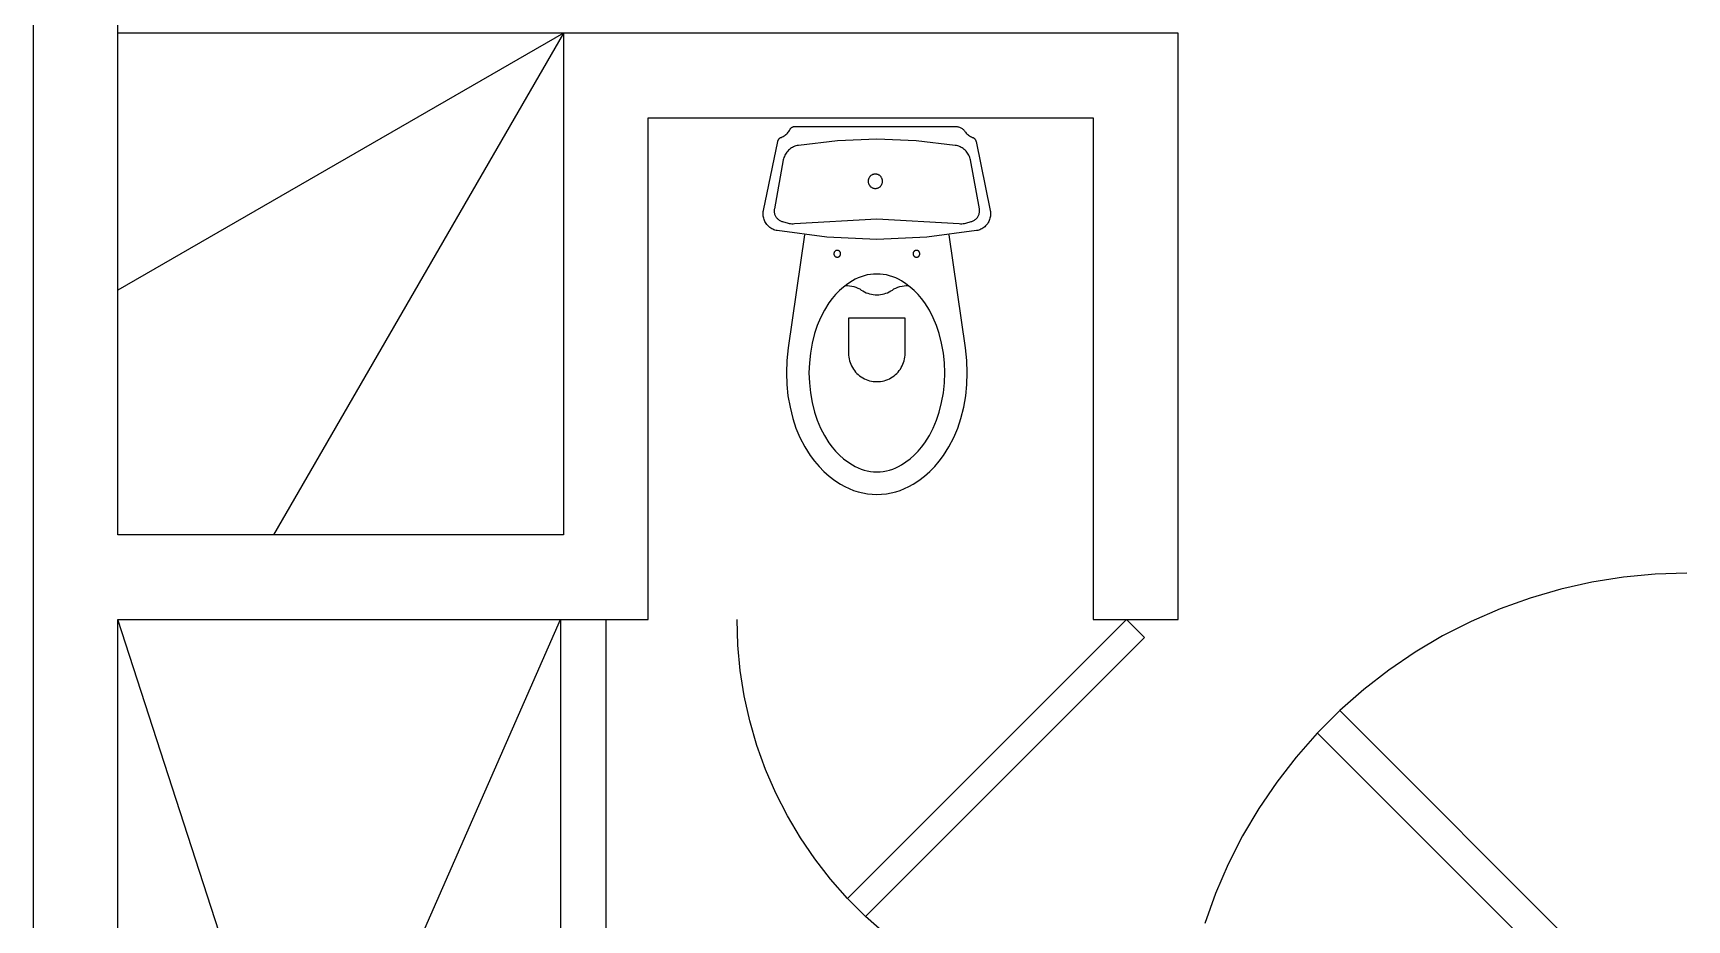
# Model space of a CAD drawing. Header units: metres. Extents: x -3.9 to 2.8, y -6.7 to 8.3.
# Drawn here: x -3.935 to -1.01, y -0.128 to 1.441 of the extents above; entities that cross this region are included whole.
import ezdxf

# ---------------------------------------------------------------- set-up
doc = ezdxf.new("R2010")
doc.units = ezdxf.units.M
doc.layers.add('SectionCutEdges', color=7, linetype='Continuous')

msp = doc.modelspace()

# ---------------------------------------------------------------- linework, layer by layer
for p, q in [((-3.9351, 6.0042), (-3.9351, -0.8718)), ((-2.9971, 1.4412), (-3.7851, 0.9862)), ((-2.9971, 1.4412), (-3.7851, 1.4412)), ((-2.9971, 1.4412), (-3.5098, 0.5532)), ((-1.9101, 1.4412), (-2.9971, 1.4412)), ((-2.9971, 1.4412), (-2.9971, 0.5532)), ((-2.0601, 1.2912), (-2.0601, 0.4032)), ((-2.61, 1.2574), (-2.6083, 1.2582)), ((-2.6083, 1.2582), (-2.6067, 1.2591)), ((-2.6067, 1.2591), (-2.6051, 1.2602)), ((-2.6051, 1.2602), (-2.6036, 1.2614)), ((-2.6036, 1.2614), (-2.6022, 1.2627)), ((-2.6022, 1.2627), (-2.6008, 1.264)), ((-2.6008, 1.264), (-2.5996, 1.2655)), ((-2.5996, 1.2655), (-2.5985, 1.267)), ((-2.5985, 1.267), (-2.5975, 1.2686)), ((-2.5975, 1.2686), (-2.5966, 1.2703)), ((-2.5966, 1.2703), (-2.5963, 1.2709)), ((-2.5963, 1.2709), (-2.5959, 1.2715)), ((-2.5959, 1.2715), (-2.5955, 1.272)), ((-2.5955, 1.272), (-2.5951, 1.2725)), ((-2.5951, 1.2725), (-2.5947, 1.273)), ((-2.5947, 1.273), (-2.5942, 1.2734)), ((-2.5942, 1.2734), (-2.5937, 1.2738)), ((-2.5937, 1.2738), (-2.5932, 1.2742)), ((-2.5932, 1.2742), (-2.5926, 1.2746)), ((-2.5926, 1.2746), (-2.592, 1.2749)), ((-2.592, 1.2749), (-2.5914, 1.2751)), ((-2.5914, 1.2751), (-2.5908, 1.2754)), ((-2.5908, 1.2754), (-2.5902, 1.2756)), ((-2.5902, 1.2756), (-2.5896, 1.2757)), ((-2.5896, 1.2757), (-2.5889, 1.2758)), ((-2.5889, 1.2758), (-2.5883, 1.2759)), ((-2.5883, 1.2759), (-2.5876, 1.2759)), ((-2.5876, 1.2759), (-2.3037, 1.2759)), ((-2.3037, 1.2759), (-2.3023, 1.2758)), ((-2.3023, 1.2758), (-2.3009, 1.2757)), ((-2.3009, 1.2757), (-2.2995, 1.2755)), ((-2.2995, 1.2755), (-2.2981, 1.2751)), ((-2.2981, 1.2751), (-2.2968, 1.2747)), ((-2.2968, 1.2747), (-2.2955, 1.2742)), ((-2.2955, 1.2742), (-2.2943, 1.2736)), ((-2.2943, 1.2736), (-2.2931, 1.2729)), ((-2.2931, 1.2729), (-2.2919, 1.2721)), ((-2.2919, 1.2721), (-2.2908, 1.2712)), ((-2.2908, 1.2712), (-2.2898, 1.2703)), ((-2.2898, 1.2703), (-2.2888, 1.2693)), ((-2.2888, 1.2693), (-2.2879, 1.2682)), ((-2.2879, 1.2682), (-2.2871, 1.2671)), ((-2.2871, 1.2671), (-2.286, 1.2655)), ((-2.286, 1.2655), (-2.2847, 1.2641)), ((-2.2847, 1.2641), (-2.2834, 1.2627)), ((-2.2834, 1.2627), (-2.282, 1.2614)), ((-2.282, 1.2614), (-2.2805, 1.2602)), ((-2.2805, 1.2602), (-2.2789, 1.2592)), ((-2.2789, 1.2592), (-2.2772, 1.2582)), ((-2.2772, 1.2582), (-2.2755, 1.2574)), ((-2.6433, 1.1271), (-2.6182, 1.2493)), ((-2.6182, 1.2493), (-2.618, 1.2499)), ((-2.618, 1.2499), (-2.6178, 1.2506)), ((-2.6178, 1.2506), (-2.6176, 1.2512)), ((-2.6176, 1.2512), (-2.6173, 1.2518)), ((-2.6173, 1.2518), (-2.617, 1.2524)), ((-2.617, 1.2524), (-2.6166, 1.253)), ((-2.6166, 1.253), (-2.6162, 1.2535)), ((-2.6162, 1.2535), (-2.6157, 1.254)), ((-2.6157, 1.254), (-2.6153, 1.2545)), ((-2.6153, 1.2545), (-2.6147, 1.255)), ((-2.6147, 1.255), (-2.6142, 1.2554)), ((-2.6142, 1.2554), (-2.6136, 1.2558)), ((-2.6136, 1.2558), (-2.6131, 1.2561)), ((-2.6131, 1.2561), (-2.6124, 1.2564)), ((-2.6124, 1.2564), (-2.6118, 1.2566)), ((-2.6118, 1.2566), (-2.61, 1.2574)), ((-2.6032, 1.2287), (-2.6044, 1.2268)), ((-2.6019, 1.2304), (-2.6032, 1.2287)), ((-2.6005, 1.2321), (-2.6019, 1.2304)), ((-2.599, 1.2337), (-2.6005, 1.2321)), ((-2.5974, 1.2352), (-2.599, 1.2337)), ((-2.5957, 1.2366), (-2.5974, 1.2352)), ((-2.5938, 1.2378), (-2.5957, 1.2366)), ((-2.5919, 1.2389), (-2.5938, 1.2378)), ((-2.59, 1.2399), (-2.5919, 1.2389)), ((-2.5879, 1.2407), (-2.59, 1.2399)), ((-2.5859, 1.2414), (-2.5879, 1.2407)), ((-2.5837, 1.242), (-2.5859, 1.2414)), ((-2.5816, 1.2424), (-2.5837, 1.242)), ((-2.5124, 1.2504), (-2.5816, 1.2424)), ((-2.4428, 1.2534), (-2.5124, 1.2504)), ((-2.3732, 1.2504), (-2.4428, 1.2534)), ((-2.304, 1.2424), (-2.3732, 1.2504)), ((-2.3018, 1.242), (-2.304, 1.2424)), ((-2.2997, 1.2414), (-2.3018, 1.242)), ((-2.2976, 1.2407), (-2.2997, 1.2414)), ((-2.2956, 1.2399), (-2.2976, 1.2407)), ((-2.2936, 1.2389), (-2.2956, 1.2399)), ((-2.2917, 1.2378), (-2.2936, 1.2389)), ((-2.2899, 1.2366), (-2.2917, 1.2378)), ((-2.2882, 1.2352), (-2.2899, 1.2366)), ((-2.2865, 1.2337), (-2.2882, 1.2352)), ((-2.285, 1.2321), (-2.2865, 1.2337)), ((-2.2836, 1.2304), (-2.285, 1.2321)), ((-2.2823, 1.2287), (-2.2836, 1.2304)), ((-2.2811, 1.2268), (-2.2823, 1.2287)), ((-2.2755, 1.2574), (-2.2737, 1.2566)), ((-2.2737, 1.2566), (-2.2731, 1.2564)), ((-2.2731, 1.2564), (-2.2725, 1.2561)), ((-2.2725, 1.2561), (-2.2719, 1.2558)), ((-2.2719, 1.2558), (-2.2713, 1.2554)), ((-2.2713, 1.2554), (-2.2708, 1.255)), ((-2.2708, 1.255), (-2.2703, 1.2545)), ((-2.2703, 1.2545), (-2.2698, 1.254)), ((-2.2698, 1.254), (-2.2694, 1.2535)), ((-2.2694, 1.2535), (-2.2689, 1.253)), ((-2.2689, 1.253), (-2.2686, 1.2524)), ((-2.2686, 1.2524), (-2.2682, 1.2518)), ((-2.2682, 1.2518), (-2.268, 1.2512)), ((-2.268, 1.2512), (-2.2677, 1.2506)), ((-2.2677, 1.2506), (-2.2675, 1.2499)), ((-2.2675, 1.2499), (-2.2674, 1.2493)), ((-2.2674, 1.2493), (-2.2423, 1.1271)), ((-2.6082, 1.2166), (-2.6241, 1.1303)), ((-2.6077, 1.2187), (-2.6082, 1.2166)), ((-2.6071, 1.2208), (-2.6077, 1.2187)), ((-2.6063, 1.2229), (-2.6071, 1.2208)), ((-2.6054, 1.2249), (-2.6063, 1.2229)), ((-2.6044, 1.2268), (-2.6054, 1.2249)), ((-2.2801, 1.2249), (-2.2811, 1.2268)), ((-2.2792, 1.2229), (-2.2801, 1.2249)), ((-2.2784, 1.2208), (-2.2792, 1.2229)), ((-2.2778, 1.2187), (-2.2784, 1.2208)), ((-2.2773, 1.2166), (-2.2778, 1.2187)), ((-2.2615, 1.1303), (-2.2773, 1.2166)), ((-2.458, 1.1805), (-2.4581, 1.1797)), ((-2.4581, 1.1797), (-2.4581, 1.1788)), ((-2.4581, 1.1788), (-2.4581, 1.178)), ((-2.4581, 1.178), (-2.458, 1.1772)), ((-2.4579, 1.1813), (-2.458, 1.1805)), ((-2.458, 1.1772), (-2.4579, 1.1764)), ((-2.4577, 1.1821), (-2.4579, 1.1813)), ((-2.4579, 1.1764), (-2.4577, 1.1756)), ((-2.4575, 1.1829), (-2.4577, 1.1821)), ((-2.4577, 1.1756), (-2.4575, 1.1748)), ((-2.4572, 1.1837), (-2.4575, 1.1829)), ((-2.4575, 1.1748), (-2.4572, 1.174)), ((-2.4568, 1.1845), (-2.4572, 1.1837)), ((-2.4572, 1.174), (-2.4568, 1.1732)), ((-2.4564, 1.1852), (-2.4568, 1.1845)), ((-2.4568, 1.1732), (-2.4564, 1.1725)), ((-2.456, 1.1859), (-2.4564, 1.1852)), ((-2.4564, 1.1725), (-2.456, 1.1718)), ((-2.4555, 1.1866), (-2.456, 1.1859)), ((-2.456, 1.1718), (-2.4555, 1.1711)), ((-2.455, 1.1872), (-2.4555, 1.1866)), ((-2.4555, 1.1711), (-2.455, 1.1705)), ((-2.4544, 1.1878), (-2.455, 1.1872)), ((-2.455, 1.1705), (-2.4544, 1.1699)), ((-2.4538, 1.1884), (-2.4544, 1.1878)), ((-2.4532, 1.1889), (-2.4538, 1.1884)), ((-2.4525, 1.1894), (-2.4532, 1.1889)), ((-2.4518, 1.1898), (-2.4525, 1.1894)), ((-2.4511, 1.1902), (-2.4518, 1.1898)), ((-2.4503, 1.1906), (-2.4511, 1.1902)), ((-2.4495, 1.1909), (-2.4503, 1.1906)), ((-2.4487, 1.1911), (-2.4495, 1.1909)), ((-2.4479, 1.1913), (-2.4487, 1.1911)), ((-2.4471, 1.1914), (-2.4479, 1.1913)), ((-2.4463, 1.1915), (-2.4471, 1.1914)), ((-2.4454, 1.1915), (-2.4463, 1.1915)), ((-2.4446, 1.1915), (-2.4454, 1.1915)), ((-2.4438, 1.1914), (-2.4446, 1.1915)), ((-2.443, 1.1913), (-2.4438, 1.1914)), ((-2.4421, 1.1911), (-2.443, 1.1913)), ((-2.4414, 1.1909), (-2.4421, 1.1911)), ((-2.4406, 1.1906), (-2.4414, 1.1909)), ((-2.4398, 1.1902), (-2.4406, 1.1906)), ((-2.4391, 1.1898), (-2.4398, 1.1902)), ((-2.4384, 1.1894), (-2.4391, 1.1898)), ((-2.4377, 1.1889), (-2.4384, 1.1894)), ((-2.4371, 1.1884), (-2.4377, 1.1889)), ((-2.4365, 1.1878), (-2.4371, 1.1884)), ((-2.4359, 1.1872), (-2.4365, 1.1878)), ((-2.4365, 1.1699), (-2.4359, 1.1705)), ((-2.4354, 1.1866), (-2.4359, 1.1872)), ((-2.4359, 1.1705), (-2.4354, 1.1711)), ((-2.4349, 1.1859), (-2.4354, 1.1866)), ((-2.4354, 1.1711), (-2.4349, 1.1718)), ((-2.4344, 1.1852), (-2.4349, 1.1859)), ((-2.4349, 1.1718), (-2.4344, 1.1725)), ((-2.434, 1.1845), (-2.4344, 1.1852)), ((-2.4344, 1.1725), (-2.434, 1.1732)), ((-2.4337, 1.1837), (-2.434, 1.1845)), ((-2.434, 1.1732), (-2.4337, 1.174)), ((-2.4334, 1.1829), (-2.4337, 1.1837)), ((-2.4337, 1.174), (-2.4334, 1.1748)), ((-2.4332, 1.1821), (-2.4334, 1.1829)), ((-2.4334, 1.1748), (-2.4332, 1.1756)), ((-2.433, 1.1813), (-2.4332, 1.1821)), ((-2.4332, 1.1756), (-2.433, 1.1764)), ((-2.4328, 1.1805), (-2.433, 1.1813)), ((-2.433, 1.1764), (-2.4328, 1.1772)), ((-2.4328, 1.1797), (-2.4328, 1.1805)), ((-2.4327, 1.1788), (-2.4328, 1.1797)), ((-2.4328, 1.178), (-2.4327, 1.1788)), ((-2.4328, 1.1772), (-2.4328, 1.178)), ((-2.4544, 1.1699), (-2.4538, 1.1693)), ((-2.4538, 1.1693), (-2.4532, 1.1688)), ((-2.4532, 1.1688), (-2.4525, 1.1683)), ((-2.4525, 1.1683), (-2.4518, 1.1678)), ((-2.4518, 1.1678), (-2.4511, 1.1674)), ((-2.4511, 1.1674), (-2.4503, 1.1671)), ((-2.4503, 1.1671), (-2.4495, 1.1668)), ((-2.4495, 1.1668), (-2.4487, 1.1666)), ((-2.4487, 1.1666), (-2.4479, 1.1664)), ((-2.4479, 1.1664), (-2.4471, 1.1662)), ((-2.4471, 1.1662), (-2.4463, 1.1662)), ((-2.4463, 1.1662), (-2.4454, 1.1661)), ((-2.4454, 1.1661), (-2.4446, 1.1662)), ((-2.4446, 1.1662), (-2.4438, 1.1662)), ((-2.4438, 1.1662), (-2.443, 1.1664)), ((-2.443, 1.1664), (-2.4421, 1.1666)), ((-2.4421, 1.1666), (-2.4414, 1.1668)), ((-2.4414, 1.1668), (-2.4406, 1.1671)), ((-2.4406, 1.1671), (-2.4398, 1.1674)), ((-2.4398, 1.1674), (-2.4391, 1.1678)), ((-2.4391, 1.1678), (-2.4384, 1.1683)), ((-2.4384, 1.1683), (-2.4377, 1.1688)), ((-2.4377, 1.1688), (-2.4371, 1.1693)), ((-2.4371, 1.1693), (-2.4365, 1.1699)), ((-2.6439, 1.1212), (-2.6438, 1.1232)), ((-2.6438, 1.1192), (-2.6439, 1.1212)), ((-2.6438, 1.1232), (-2.6436, 1.1252)), ((-2.6436, 1.1172), (-2.6438, 1.1192)), ((-2.6436, 1.1252), (-2.6433, 1.1271)), ((-2.6433, 1.1152), (-2.6436, 1.1172)), ((-2.6429, 1.1133), (-2.6433, 1.1152)), ((-2.6423, 1.1114), (-2.6429, 1.1133)), ((-2.6243, 1.129), (-2.6244, 1.1276)), ((-2.6244, 1.1276), (-2.6244, 1.1263)), ((-2.6244, 1.1263), (-2.6243, 1.1249)), ((-2.6241, 1.1303), (-2.6243, 1.129)), ((-2.6243, 1.1249), (-2.6242, 1.1236)), ((-2.6242, 1.1236), (-2.6239, 1.1223)), ((-2.6239, 1.1223), (-2.6236, 1.1209)), ((-2.6236, 1.1209), (-2.6231, 1.1197)), ((-2.6231, 1.1197), (-2.6226, 1.1184)), ((-2.6226, 1.1184), (-2.622, 1.1172)), ((-2.622, 1.1172), (-2.6213, 1.116)), ((-2.6213, 1.116), (-2.6205, 1.1149)), ((-2.6205, 1.1149), (-2.6197, 1.1138)), ((-2.6197, 1.1138), (-2.6188, 1.1128)), ((-2.6188, 1.1128), (-2.6178, 1.1119)), ((-2.6178, 1.1119), (-2.6168, 1.111)), ((-2.5885, 1.104), (-2.4428, 1.1121)), ((-2.4428, 1.1121), (-2.297, 1.104)), ((-2.2688, 1.111), (-2.2677, 1.1119)), ((-2.2677, 1.1119), (-2.2667, 1.1128)), ((-2.2667, 1.1128), (-2.2658, 1.1138)), ((-2.2658, 1.1138), (-2.265, 1.1149)), ((-2.265, 1.1149), (-2.2642, 1.116)), ((-2.2642, 1.116), (-2.2635, 1.1172)), ((-2.2635, 1.1172), (-2.2629, 1.1184)), ((-2.2629, 1.1184), (-2.2624, 1.1197)), ((-2.2624, 1.1197), (-2.262, 1.1209)), ((-2.262, 1.1209), (-2.2616, 1.1223)), ((-2.2616, 1.1223), (-2.2614, 1.1236)), ((-2.2613, 1.129), (-2.2615, 1.1303)), ((-2.2614, 1.1236), (-2.2612, 1.1249)), ((-2.2611, 1.1276), (-2.2613, 1.129)), ((-2.2612, 1.1249), (-2.2611, 1.1263)), ((-2.2611, 1.1263), (-2.2611, 1.1276)), ((-2.2427, 1.1133), (-2.2433, 1.1114)), ((-2.2422, 1.1152), (-2.2427, 1.1133)), ((-2.2423, 1.1271), (-2.2419, 1.1252)), ((-2.2419, 1.1172), (-2.2422, 1.1152)), ((-2.2419, 1.1252), (-2.2417, 1.1232)), ((-2.2417, 1.1192), (-2.2419, 1.1172)), ((-2.2417, 1.1232), (-2.2416, 1.1212)), ((-2.2416, 1.1212), (-2.2417, 1.1192)), ((-2.6416, 1.1095), (-2.6423, 1.1114)), ((-2.6407, 1.1077), (-2.6416, 1.1095)), ((-2.6398, 1.1059), (-2.6407, 1.1077)), ((-2.6387, 1.1043), (-2.6398, 1.1059)), ((-2.6375, 1.1026), (-2.6387, 1.1043)), ((-2.6363, 1.1011), (-2.6375, 1.1026)), ((-2.6349, 1.0997), (-2.6363, 1.1011)), ((-2.6334, 1.0983), (-2.6349, 1.0997)), ((-2.6319, 1.0971), (-2.6334, 1.0983)), ((-2.6302, 1.0959), (-2.6319, 1.0971)), ((-2.6285, 1.0949), (-2.6302, 1.0959)), ((-2.6268, 1.094), (-2.6285, 1.0949)), ((-2.6249, 1.0932), (-2.6268, 1.094)), ((-2.623, 1.0925), (-2.6249, 1.0932)), ((-2.6211, 1.092), (-2.623, 1.0925)), ((-2.6192, 1.0916), (-2.6211, 1.092)), ((-2.5313, 1.0798), (-2.6192, 1.0916)), ((-2.6168, 1.111), (-2.6157, 1.1102)), ((-2.6157, 1.1102), (-2.6145, 1.1095)), ((-2.6145, 1.1095), (-2.6133, 1.1088)), ((-2.6133, 1.1088), (-2.6121, 1.1083)), ((-2.6121, 1.1083), (-2.6108, 1.1078)), ((-2.6108, 1.1078), (-2.6095, 1.1074)), ((-2.6095, 1.1074), (-2.5998, 1.1048)), ((-2.5998, 1.1048), (-2.5976, 1.1043)), ((-2.5705, 1.0841), (-2.5994, 0.884)), ((-2.5976, 1.1043), (-2.5953, 1.104)), ((-2.5953, 1.104), (-2.593, 1.1038)), ((-2.593, 1.1038), (-2.5908, 1.1038)), ((-2.5908, 1.1038), (-2.5885, 1.104)), ((-2.2664, 1.0916), (-2.3542, 1.0798)), ((-2.2861, 0.884), (-2.315, 1.0841)), ((-2.297, 1.104), (-2.2948, 1.1038)), ((-2.2948, 1.1038), (-2.2925, 1.1038)), ((-2.2925, 1.1038), (-2.2902, 1.104)), ((-2.2902, 1.104), (-2.288, 1.1043)), ((-2.288, 1.1043), (-2.2857, 1.1048)), ((-2.2857, 1.1048), (-2.276, 1.1074)), ((-2.276, 1.1074), (-2.2747, 1.1078)), ((-2.2747, 1.1078), (-2.2734, 1.1083)), ((-2.2734, 1.1083), (-2.2722, 1.1088)), ((-2.2722, 1.1088), (-2.271, 1.1095)), ((-2.271, 1.1095), (-2.2699, 1.1102)), ((-2.2699, 1.1102), (-2.2688, 1.111)), ((-2.2644, 1.092), (-2.2664, 1.0916)), ((-2.2625, 1.0925), (-2.2644, 1.092)), ((-2.2606, 1.0932), (-2.2625, 1.0925)), ((-2.2588, 1.094), (-2.2606, 1.0932)), ((-2.257, 1.0949), (-2.2588, 1.094)), ((-2.2553, 1.0959), (-2.257, 1.0949)), ((-2.2537, 1.0971), (-2.2553, 1.0959)), ((-2.2521, 1.0983), (-2.2537, 1.0971)), ((-2.2506, 1.0997), (-2.2521, 1.0983)), ((-2.2493, 1.1011), (-2.2506, 1.0997)), ((-2.248, 1.1026), (-2.2493, 1.1011)), ((-2.2468, 1.1043), (-2.248, 1.1026)), ((-2.2457, 1.1059), (-2.2468, 1.1043)), ((-2.2448, 1.1077), (-2.2457, 1.1059)), ((-2.244, 1.1095), (-2.2448, 1.1077)), ((-2.2433, 1.1114), (-2.244, 1.1095)), ((-2.4428, 1.0759), (-2.5313, 1.0798)), ((-2.5182, 1.0532), (-2.5183, 1.0529)), ((-2.518, 1.0536), (-2.5182, 1.0532)), ((-2.5178, 1.0539), (-2.518, 1.0536)), ((-2.5175, 1.0542), (-2.5178, 1.0539)), ((-2.5173, 1.0545), (-2.5175, 1.0542)), ((-2.517, 1.0548), (-2.5173, 1.0545)), ((-2.5167, 1.0551), (-2.517, 1.0548)), ((-2.5164, 1.0553), (-2.5167, 1.0551)), ((-2.5161, 1.0555), (-2.5164, 1.0553)), ((-2.5158, 1.0558), (-2.5161, 1.0555)), ((-2.5154, 1.0559), (-2.5158, 1.0558)), ((-2.5151, 1.0561), (-2.5154, 1.0559)), ((-2.5147, 1.0562), (-2.5151, 1.0561)), ((-2.5143, 1.0563), (-2.5147, 1.0562)), ((-2.5139, 1.0564), (-2.5143, 1.0563)), ((-2.5136, 1.0565), (-2.5139, 1.0564)), ((-2.5132, 1.0565), (-2.5136, 1.0565)), ((-2.5128, 1.0566), (-2.5132, 1.0565)), ((-2.5124, 1.0565), (-2.5128, 1.0566)), ((-2.512, 1.0565), (-2.5124, 1.0565)), ((-2.5116, 1.0564), (-2.512, 1.0565)), ((-2.5112, 1.0563), (-2.5116, 1.0564)), ((-2.5108, 1.0562), (-2.5112, 1.0563)), ((-2.5105, 1.0561), (-2.5108, 1.0562)), ((-2.5101, 1.0559), (-2.5105, 1.0561)), ((-2.5098, 1.0558), (-2.5101, 1.0559)), ((-2.5094, 1.0555), (-2.5098, 1.0558)), ((-2.5091, 1.0553), (-2.5094, 1.0555)), ((-2.5088, 1.0551), (-2.5091, 1.0553)), ((-2.5085, 1.0548), (-2.5088, 1.0551)), ((-2.5083, 1.0545), (-2.5085, 1.0548)), ((-2.508, 1.0542), (-2.5083, 1.0545)), ((-2.5078, 1.0539), (-2.508, 1.0542)), ((-2.5076, 1.0536), (-2.5078, 1.0539)), ((-2.5074, 1.0532), (-2.5076, 1.0536)), ((-2.5072, 1.0529), (-2.5074, 1.0532)), ((-2.3542, 1.0798), (-2.4428, 1.0759)), ((-2.3781, 1.0532), (-2.3783, 1.0529)), ((-2.378, 1.0536), (-2.3781, 1.0532)), ((-2.3777, 1.0539), (-2.378, 1.0536)), ((-2.3775, 1.0542), (-2.3777, 1.0539)), ((-2.3773, 1.0545), (-2.3775, 1.0542)), ((-2.377, 1.0548), (-2.3773, 1.0545)), ((-2.3767, 1.0551), (-2.377, 1.0548)), ((-2.3764, 1.0553), (-2.3767, 1.0551)), ((-2.3761, 1.0555), (-2.3764, 1.0553)), ((-2.3758, 1.0558), (-2.3761, 1.0555)), ((-2.3754, 1.0559), (-2.3758, 1.0558)), ((-2.3751, 1.0561), (-2.3754, 1.0559)), ((-2.3747, 1.0562), (-2.3751, 1.0561)), ((-2.3743, 1.0563), (-2.3747, 1.0562)), ((-2.3739, 1.0564), (-2.3743, 1.0563)), ((-2.3735, 1.0565), (-2.3739, 1.0564)), ((-2.3732, 1.0565), (-2.3735, 1.0565)), ((-2.3728, 1.0566), (-2.3732, 1.0565)), ((-2.3724, 1.0565), (-2.3728, 1.0566)), ((-2.372, 1.0565), (-2.3724, 1.0565)), ((-2.3716, 1.0564), (-2.372, 1.0565)), ((-2.3712, 1.0563), (-2.3716, 1.0564)), ((-2.3708, 1.0562), (-2.3712, 1.0563)), ((-2.3705, 1.0561), (-2.3708, 1.0562)), ((-2.3701, 1.0559), (-2.3705, 1.0561)), ((-2.3698, 1.0558), (-2.3701, 1.0559)), ((-2.3694, 1.0555), (-2.3698, 1.0558)), ((-2.3691, 1.0553), (-2.3694, 1.0555)), ((-2.3688, 1.0551), (-2.3691, 1.0553)), ((-2.3685, 1.0548), (-2.3688, 1.0551)), ((-2.3682, 1.0545), (-2.3685, 1.0548)), ((-2.368, 1.0542), (-2.3682, 1.0545)), ((-2.3678, 1.0539), (-2.368, 1.0542)), ((-2.3676, 1.0536), (-2.3678, 1.0539)), ((-2.3674, 1.0532), (-2.3676, 1.0536)), ((-2.3672, 1.0529), (-2.3674, 1.0532)), ((-2.5187, 1.0513), (-2.5188, 1.0509)), ((-2.5188, 1.0509), (-2.5188, 1.0506)), ((-2.5188, 1.0506), (-2.5188, 1.0502)), ((-2.5188, 1.0502), (-2.5187, 1.0498)), ((-2.5186, 1.0521), (-2.5187, 1.0517)), ((-2.5187, 1.0517), (-2.5187, 1.0513)), ((-2.5187, 1.0498), (-2.5187, 1.0494)), ((-2.5187, 1.0494), (-2.5186, 1.049)), ((-2.5185, 1.0525), (-2.5186, 1.0521)), ((-2.5186, 1.049), (-2.5185, 1.0486)), ((-2.5183, 1.0529), (-2.5185, 1.0525)), ((-2.5185, 1.0486), (-2.5183, 1.0483)), ((-2.5183, 1.0483), (-2.5182, 1.0479)), ((-2.5182, 1.0479), (-2.518, 1.0476)), ((-2.518, 1.0476), (-2.5178, 1.0472)), ((-2.5178, 1.0472), (-2.5175, 1.0469)), ((-2.5175, 1.0469), (-2.5173, 1.0466)), ((-2.5173, 1.0466), (-2.517, 1.0463)), ((-2.517, 1.0463), (-2.5167, 1.046)), ((-2.5167, 1.046), (-2.5164, 1.0458)), ((-2.5164, 1.0458), (-2.5161, 1.0456)), ((-2.5161, 1.0456), (-2.5158, 1.0454)), ((-2.5158, 1.0454), (-2.5154, 1.0452)), ((-2.5154, 1.0452), (-2.5151, 1.045)), ((-2.5151, 1.045), (-2.5147, 1.0449)), ((-2.5147, 1.0449), (-2.5143, 1.0448)), ((-2.5143, 1.0448), (-2.5139, 1.0447)), ((-2.5139, 1.0447), (-2.5136, 1.0446)), ((-2.5136, 1.0446), (-2.5132, 1.0446)), ((-2.5132, 1.0446), (-2.5128, 1.0446)), ((-2.5128, 1.0446), (-2.5124, 1.0446)), ((-2.5124, 1.0446), (-2.512, 1.0446)), ((-2.512, 1.0446), (-2.5116, 1.0447)), ((-2.5116, 1.0447), (-2.5112, 1.0448)), ((-2.5112, 1.0448), (-2.5108, 1.0449)), ((-2.5108, 1.0449), (-2.5105, 1.045)), ((-2.5105, 1.045), (-2.5101, 1.0452)), ((-2.5101, 1.0452), (-2.5098, 1.0454)), ((-2.5098, 1.0454), (-2.5094, 1.0456)), ((-2.5094, 1.0456), (-2.5091, 1.0458)), ((-2.5091, 1.0458), (-2.5088, 1.046)), ((-2.5088, 1.046), (-2.5085, 1.0463)), ((-2.5085, 1.0463), (-2.5083, 1.0466)), ((-2.5083, 1.0466), (-2.508, 1.0469)), ((-2.508, 1.0469), (-2.5078, 1.0472)), ((-2.5078, 1.0472), (-2.5076, 1.0476)), ((-2.5076, 1.0476), (-2.5074, 1.0479)), ((-2.5074, 1.0479), (-2.5072, 1.0483)), ((-2.5071, 1.0525), (-2.5072, 1.0529)), ((-2.5072, 1.0483), (-2.5071, 1.0486)), ((-2.507, 1.0521), (-2.5071, 1.0525)), ((-2.5071, 1.0486), (-2.507, 1.049)), ((-2.5069, 1.0517), (-2.507, 1.0521)), ((-2.507, 1.049), (-2.5069, 1.0494)), ((-2.5068, 1.0513), (-2.5069, 1.0517)), ((-2.5069, 1.0494), (-2.5068, 1.0498)), ((-2.5068, 1.0509), (-2.5068, 1.0513)), ((-2.5068, 1.0506), (-2.5068, 1.0509)), ((-2.5068, 1.0502), (-2.5068, 1.0506)), ((-2.5068, 1.0498), (-2.5068, 1.0502)), ((-2.3787, 1.0509), (-2.3788, 1.0506)), ((-2.3788, 1.0506), (-2.3787, 1.0502)), ((-2.3786, 1.0517), (-2.3787, 1.0513)), ((-2.3787, 1.0513), (-2.3787, 1.0509)), ((-2.3787, 1.0502), (-2.3787, 1.0498)), ((-2.3787, 1.0498), (-2.3786, 1.0494)), ((-2.3784, 1.0525), (-2.3786, 1.0521)), ((-2.3786, 1.0521), (-2.3786, 1.0517)), ((-2.3786, 1.0494), (-2.3786, 1.049)), ((-2.3786, 1.049), (-2.3784, 1.0486)), ((-2.3783, 1.0529), (-2.3784, 1.0525)), ((-2.3784, 1.0486), (-2.3783, 1.0483)), ((-2.3783, 1.0483), (-2.3781, 1.0479)), ((-2.3781, 1.0479), (-2.378, 1.0476)), ((-2.378, 1.0476), (-2.3777, 1.0472)), ((-2.3777, 1.0472), (-2.3775, 1.0469)), ((-2.3775, 1.0469), (-2.3773, 1.0466)), ((-2.3773, 1.0466), (-2.377, 1.0463)), ((-2.377, 1.0463), (-2.3767, 1.046)), ((-2.3767, 1.046), (-2.3764, 1.0458)), ((-2.3764, 1.0458), (-2.3761, 1.0456)), ((-2.3761, 1.0456), (-2.3758, 1.0454)), ((-2.3758, 1.0454), (-2.3754, 1.0452)), ((-2.3754, 1.0452), (-2.3751, 1.045)), ((-2.3751, 1.045), (-2.3747, 1.0449)), ((-2.3747, 1.0449), (-2.3743, 1.0448)), ((-2.3743, 1.0448), (-2.3739, 1.0447)), ((-2.3739, 1.0447), (-2.3735, 1.0446)), ((-2.3735, 1.0446), (-2.3732, 1.0446)), ((-2.3732, 1.0446), (-2.3728, 1.0446)), ((-2.3728, 1.0446), (-2.3724, 1.0446)), ((-2.3724, 1.0446), (-2.372, 1.0446)), ((-2.372, 1.0446), (-2.3716, 1.0447)), ((-2.3716, 1.0447), (-2.3712, 1.0448)), ((-2.3712, 1.0448), (-2.3708, 1.0449)), ((-2.3708, 1.0449), (-2.3705, 1.045)), ((-2.3705, 1.045), (-2.3701, 1.0452)), ((-2.3701, 1.0452), (-2.3698, 1.0454)), ((-2.3698, 1.0454), (-2.3694, 1.0456)), ((-2.3694, 1.0456), (-2.3691, 1.0458)), ((-2.3691, 1.0458), (-2.3688, 1.046)), ((-2.3688, 1.046), (-2.3685, 1.0463)), ((-2.3685, 1.0463), (-2.3682, 1.0466)), ((-2.3682, 1.0466), (-2.368, 1.0469)), ((-2.368, 1.0469), (-2.3678, 1.0472)), ((-2.3678, 1.0472), (-2.3676, 1.0476)), ((-2.3676, 1.0476), (-2.3674, 1.0479)), ((-2.3674, 1.0479), (-2.3672, 1.0483)), ((-2.3671, 1.0525), (-2.3672, 1.0529)), ((-2.3672, 1.0483), (-2.3671, 1.0486)), ((-2.367, 1.0521), (-2.3671, 1.0525)), ((-2.3671, 1.0486), (-2.367, 1.049)), ((-2.3669, 1.0517), (-2.367, 1.0521)), ((-2.367, 1.049), (-2.3669, 1.0494)), ((-2.3668, 1.0513), (-2.3669, 1.0517)), ((-2.3669, 1.0494), (-2.3668, 1.0498)), ((-2.3668, 1.0509), (-2.3668, 1.0513)), ((-2.3668, 1.0506), (-2.3668, 1.0509)), ((-2.3668, 1.0502), (-2.3668, 1.0506)), ((-2.3668, 1.0498), (-2.3668, 1.0502)), ((-2.4941, 0.9974), (-2.5018, 0.9916)), ((-2.4861, 1.0027), (-2.4941, 0.9974)), ((-2.4811, 1.0054), (-2.4861, 1.0027)), ((-2.476, 1.0079), (-2.4811, 1.0054)), ((-2.4707, 1.01), (-2.476, 1.0079)), ((-2.4653, 1.0117), (-2.4707, 1.01)), ((-2.4597, 1.013), (-2.4653, 1.0117)), ((-2.4541, 1.014), (-2.4597, 1.013)), ((-2.4485, 1.0146), (-2.4541, 1.014)), ((-2.4428, 1.0147), (-2.4485, 1.0146)), ((-2.4371, 1.0146), (-2.4428, 1.0147)), ((-2.4314, 1.014), (-2.4371, 1.0146)), ((-2.4258, 1.013), (-2.4314, 1.014)), ((-2.4203, 1.0117), (-2.4258, 1.013)), ((-2.4148, 1.01), (-2.4203, 1.0117)), ((-2.4095, 1.0079), (-2.4148, 1.01)), ((-2.4044, 1.0054), (-2.4095, 1.0079)), ((-2.3994, 1.0027), (-2.4044, 1.0054)), ((-2.3914, 0.9974), (-2.3994, 1.0027)), ((-2.3838, 0.9916), (-2.3914, 0.9974)), ((-2.5219, 0.9712), (-2.5276, 0.9635)), ((-2.5157, 0.9785), (-2.5219, 0.9712)), ((-2.509, 0.9853), (-2.5157, 0.9785)), ((-2.5018, 0.9916), (-2.509, 0.9853)), ((-2.4984, 0.9943), (-2.4947, 0.9942)), ((-2.4947, 0.9942), (-2.4909, 0.9938)), ((-2.4909, 0.9938), (-2.4872, 0.9932)), ((-2.4872, 0.9932), (-2.4836, 0.9924)), ((-2.4836, 0.9924), (-2.48, 0.9913)), ((-2.48, 0.9913), (-2.4764, 0.9899)), ((-2.4764, 0.9899), (-2.473, 0.9884)), ((-2.473, 0.9884), (-2.4704, 0.9864)), ((-2.4704, 0.9864), (-2.4676, 0.9847)), ((-2.4676, 0.9847), (-2.4648, 0.9831)), ((-2.4648, 0.9831), (-2.4618, 0.9817)), ((-2.4618, 0.9817), (-2.4588, 0.9806)), ((-2.4588, 0.9806), (-2.4557, 0.9796)), ((-2.4557, 0.9796), (-2.4525, 0.9789)), ((-2.4525, 0.9789), (-2.4493, 0.9783)), ((-2.4493, 0.9783), (-2.446, 0.978)), ((-2.446, 0.978), (-2.4428, 0.9779)), ((-2.4428, 0.9779), (-2.4395, 0.978)), ((-2.4395, 0.978), (-2.4363, 0.9783)), ((-2.4363, 0.9783), (-2.433, 0.9789)), ((-2.433, 0.9789), (-2.4299, 0.9796)), ((-2.4299, 0.9796), (-2.4268, 0.9806)), ((-2.4268, 0.9806), (-2.4237, 0.9817)), ((-2.4237, 0.9817), (-2.4208, 0.9831)), ((-2.4208, 0.9831), (-2.4179, 0.9847)), ((-2.4179, 0.9847), (-2.4151, 0.9864)), ((-2.4151, 0.9864), (-2.4125, 0.9884)), ((-2.4125, 0.9884), (-2.4091, 0.9899)), ((-2.4091, 0.9899), (-2.4056, 0.9913)), ((-2.4056, 0.9913), (-2.402, 0.9924)), ((-2.402, 0.9924), (-2.3983, 0.9932)), ((-2.3983, 0.9932), (-2.3946, 0.9938)), ((-2.3946, 0.9938), (-2.3908, 0.9942)), ((-2.3908, 0.9942), (-2.3871, 0.9943)), ((-2.3766, 0.9853), (-2.3838, 0.9916)), ((-2.3698, 0.9785), (-2.3766, 0.9853)), ((-2.3636, 0.9712), (-2.3698, 0.9785)), ((-2.3579, 0.9635), (-2.3636, 0.9712)), ((-2.5426, 0.9374), (-2.5484, 0.9235)), ((-2.5356, 0.9507), (-2.5426, 0.9374)), ((-2.5276, 0.9635), (-2.5356, 0.9507)), ((-2.4928, 0.9368), (-2.4928, 0.8742)), ((-2.3928, 0.9368), (-2.4928, 0.9368)), ((-2.3928, 0.8742), (-2.3928, 0.9368)), ((-2.3499, 0.9507), (-2.3579, 0.9635)), ((-2.343, 0.9374), (-2.3499, 0.9507)), ((-2.3371, 0.9235), (-2.343, 0.9374)), ((-2.5531, 0.9092), (-2.5573, 0.8922)), ((-2.5484, 0.9235), (-2.5531, 0.9092)), ((-2.3324, 0.9092), (-2.3371, 0.9235)), ((-2.3282, 0.8922), (-2.3324, 0.9092)), ((-2.5994, 0.884), (-2.6019, 0.8619)), ((-2.5573, 0.8922), (-2.5603, 0.8748)), ((-2.3252, 0.8748), (-2.3282, 0.8922)), ((-2.2836, 0.8619), (-2.2861, 0.884)), ((-2.6019, 0.8619), (-2.6028, 0.8397)), ((-2.5622, 0.8573), (-2.5628, 0.8397)), ((-2.5603, 0.8748), (-2.5622, 0.8573)), ((-2.4928, 0.8742), (-2.4927, 0.871)), ((-2.4927, 0.871), (-2.4923, 0.8677)), ((-2.4923, 0.8677), (-2.4918, 0.8645)), ((-2.4918, 0.8645), (-2.4911, 0.8613)), ((-2.4911, 0.8613), (-2.4901, 0.8582)), ((-2.4901, 0.8582), (-2.489, 0.8551)), ((-2.489, 0.8551), (-2.4876, 0.8521)), ((-2.4876, 0.8521), (-2.4861, 0.8492)), ((-2.4861, 0.8492), (-2.4843, 0.8464)), ((-2.4012, 0.8464), (-2.3995, 0.8492)), ((-2.3995, 0.8492), (-2.3979, 0.8521)), ((-2.3979, 0.8521), (-2.3966, 0.8551)), ((-2.3966, 0.8551), (-2.3954, 0.8582)), ((-2.3954, 0.8582), (-2.3945, 0.8613)), ((-2.3945, 0.8613), (-2.3937, 0.8645)), ((-2.3937, 0.8645), (-2.3932, 0.8677)), ((-2.3932, 0.8677), (-2.3929, 0.871)), ((-2.3929, 0.871), (-2.3928, 0.8742)), ((-2.3234, 0.8573), (-2.3252, 0.8748)), ((-2.3228, 0.8397), (-2.3234, 0.8573)), ((-2.2828, 0.8397), (-2.2836, 0.8619)), ((-2.6028, 0.8397), (-2.6021, 0.8194)), ((-2.6021, 0.8194), (-2.6, 0.7991)), ((-2.5628, 0.8397), (-2.5622, 0.8222)), ((-2.5622, 0.8222), (-2.5603, 0.8047)), ((-2.4843, 0.8464), (-2.4824, 0.8438)), ((-2.4824, 0.8438), (-2.4804, 0.8413)), ((-2.4804, 0.8413), (-2.4781, 0.8389)), ((-2.4781, 0.8389), (-2.4757, 0.8366)), ((-2.4757, 0.8366), (-2.4732, 0.8346)), ((-2.4732, 0.8346), (-2.4705, 0.8326)), ((-2.4705, 0.8326), (-2.4678, 0.8309)), ((-2.4678, 0.8309), (-2.4649, 0.8294)), ((-2.4649, 0.8294), (-2.4619, 0.828)), ((-2.4619, 0.828), (-2.4588, 0.8269)), ((-2.4588, 0.8269), (-2.4557, 0.8259)), ((-2.4557, 0.8259), (-2.4525, 0.8252)), ((-2.4525, 0.8252), (-2.4493, 0.8247)), ((-2.4493, 0.8247), (-2.446, 0.8243)), ((-2.446, 0.8243), (-2.4428, 0.8242)), ((-2.4428, 0.8242), (-2.4395, 0.8243)), ((-2.4395, 0.8243), (-2.4362, 0.8247)), ((-2.4362, 0.8247), (-2.433, 0.8252)), ((-2.433, 0.8252), (-2.4298, 0.8259)), ((-2.4298, 0.8259), (-2.4267, 0.8269)), ((-2.4267, 0.8269), (-2.4236, 0.828)), ((-2.4236, 0.828), (-2.4207, 0.8294)), ((-2.4207, 0.8294), (-2.4178, 0.8309)), ((-2.4178, 0.8309), (-2.415, 0.8326)), ((-2.415, 0.8326), (-2.4123, 0.8346)), ((-2.4123, 0.8346), (-2.4098, 0.8366)), ((-2.4098, 0.8366), (-2.4074, 0.8389)), ((-2.4074, 0.8389), (-2.4052, 0.8413)), ((-2.4052, 0.8413), (-2.4031, 0.8438)), ((-2.4031, 0.8438), (-2.4012, 0.8464)), ((-2.3252, 0.8047), (-2.3234, 0.8222)), ((-2.3234, 0.8222), (-2.3228, 0.8397)), ((-2.2856, 0.7991), (-2.2835, 0.8194)), ((-2.2835, 0.8194), (-2.2828, 0.8397)), ((-2.6, 0.7991), (-2.5964, 0.7791)), ((-2.5603, 0.8047), (-2.5573, 0.7873)), ((-2.3282, 0.7873), (-2.3252, 0.8047)), ((-2.2891, 0.7791), (-2.2856, 0.7991)), ((-2.5964, 0.7791), (-2.5916, 0.7593)), ((-2.5573, 0.7873), (-2.5531, 0.7703)), ((-2.5531, 0.7703), (-2.5484, 0.756)), ((-2.3371, 0.756), (-2.3324, 0.7703)), ((-2.3324, 0.7703), (-2.3282, 0.7873)), ((-2.294, 0.7593), (-2.2891, 0.7791)), ((-2.5916, 0.7593), (-2.5859, 0.742)), ((-2.5859, 0.742), (-2.5788, 0.7251)), ((-2.5484, 0.756), (-2.5426, 0.7421)), ((-2.5426, 0.7421), (-2.5356, 0.7287)), ((-2.3499, 0.7287), (-2.343, 0.7421)), ((-2.343, 0.7421), (-2.3371, 0.756)), ((-2.3068, 0.7251), (-2.2997, 0.742)), ((-2.2997, 0.742), (-2.294, 0.7593)), ((-2.5788, 0.7251), (-2.5703, 0.7089)), ((-2.5703, 0.7089), (-2.5606, 0.6934)), ((-2.5356, 0.7287), (-2.5276, 0.716)), ((-2.5276, 0.716), (-2.5219, 0.7083)), ((-2.5219, 0.7083), (-2.5157, 0.701)), ((-2.3698, 0.701), (-2.3636, 0.7083)), ((-2.3636, 0.7083), (-2.3579, 0.716)), ((-2.3579, 0.716), (-2.3499, 0.7287)), ((-2.3249, 0.6934), (-2.3152, 0.7089)), ((-2.3152, 0.7089), (-2.3068, 0.7251)), ((-2.5606, 0.6934), (-2.5532, 0.6834)), ((-2.5532, 0.6834), (-2.5451, 0.6739)), ((-2.5451, 0.6739), (-2.5364, 0.6651)), ((-2.5157, 0.701), (-2.509, 0.6942)), ((-2.509, 0.6942), (-2.5018, 0.6879)), ((-2.5018, 0.6879), (-2.4941, 0.6821)), ((-2.4941, 0.6821), (-2.4861, 0.6768)), ((-2.4861, 0.6768), (-2.4811, 0.674)), ((-2.4811, 0.674), (-2.476, 0.6716)), ((-2.4095, 0.6716), (-2.4044, 0.674)), ((-2.4044, 0.674), (-2.3994, 0.6768)), ((-2.3994, 0.6768), (-2.3914, 0.6821)), ((-2.3914, 0.6821), (-2.3838, 0.6879)), ((-2.3838, 0.6879), (-2.3766, 0.6942)), ((-2.3766, 0.6942), (-2.3698, 0.701)), ((-2.3491, 0.6651), (-2.3404, 0.6739)), ((-2.3404, 0.6739), (-2.3323, 0.6834)), ((-2.3323, 0.6834), (-2.3249, 0.6934)), ((-2.5364, 0.6651), (-2.5271, 0.6569)), ((-2.5271, 0.6569), (-2.5172, 0.6494)), ((-2.5172, 0.6494), (-2.5068, 0.6426)), ((-2.476, 0.6716), (-2.4707, 0.6695)), ((-2.4707, 0.6695), (-2.4653, 0.6678)), ((-2.4653, 0.6678), (-2.4597, 0.6665)), ((-2.4597, 0.6665), (-2.4541, 0.6655)), ((-2.4541, 0.6655), (-2.4485, 0.6649)), ((-2.4485, 0.6649), (-2.4428, 0.6647)), ((-2.4428, 0.6647), (-2.4371, 0.6649)), ((-2.4371, 0.6649), (-2.4314, 0.6655)), ((-2.4314, 0.6655), (-2.4258, 0.6665)), ((-2.4258, 0.6665), (-2.4203, 0.6678)), ((-2.4203, 0.6678), (-2.4148, 0.6695)), ((-2.4148, 0.6695), (-2.4095, 0.6716)), ((-2.3787, 0.6426), (-2.3683, 0.6494)), ((-2.3683, 0.6494), (-2.3584, 0.6569)), ((-2.3584, 0.6569), (-2.3491, 0.6651)), ((-2.5068, 0.6426), (-2.4995, 0.6385)), ((-2.4995, 0.6385), (-2.4918, 0.6349)), ((-2.4918, 0.6349), (-2.484, 0.6318)), ((-2.484, 0.6318), (-2.476, 0.6293)), ((-2.476, 0.6293), (-2.4678, 0.6273)), ((-2.4678, 0.6273), (-2.4595, 0.6259)), ((-2.4595, 0.6259), (-2.4512, 0.625)), ((-2.4512, 0.625), (-2.4428, 0.6247)), ((-2.4428, 0.6247), (-2.4344, 0.625)), ((-2.4344, 0.625), (-2.426, 0.6259)), ((-2.426, 0.6259), (-2.4177, 0.6273)), ((-2.4177, 0.6273), (-2.4095, 0.6293)), ((-2.4095, 0.6293), (-2.4015, 0.6318)), ((-2.4015, 0.6318), (-2.3937, 0.6349)), ((-2.3937, 0.6349), (-2.3861, 0.6385)), ((-2.3861, 0.6385), (-2.3787, 0.6426)), ((-1.1782, 0.4692), (-1.2331, 0.4569)), ((-1.1225, 0.478), (-1.1782, 0.4692)), ((-1.0664, 0.4833), (-1.1225, 0.478)), ((-1.0101, 0.4851), (-1.0664, 0.4833)), ((-1.2872, 0.4412), (-1.3402, 0.4221)), ((-1.2331, 0.4569), (-1.2872, 0.4412)), ((-1.3402, 0.4221), (-1.3919, 0.3997)), ((-3.4656, -0.5826), (-3.7851, 0.4032)), ((-3.7851, 0.4032), (-2.8471, 0.4032)), ((-3.4106, -0.5276), (-3.0021, 0.4032)), ((-3.0021, 0.4032), (-3.0021, -0.7218)), ((-2.9221, 0.4032), (-2.9221, -0.7218)), ((-2.6887, 0.3579), (-2.6901, 0.4032)), ((-2.001, 0.4032), (-2.4947, -0.0904)), ((-2.0601, 0.4032), (-1.9101, 0.4032)), ((-2.001, 0.4032), (-1.9692, 0.3713)), ((-1.3919, 0.3997), (-1.4421, 0.3741)), ((-2.6845, 0.3128), (-2.6887, 0.3579)), ((-1.9692, 0.3713), (-2.4627, -0.1224)), ((-1.4421, 0.3741), (-1.4906, 0.3455)), ((-1.4906, 0.3455), (-1.5372, 0.3138)), ((-2.6774, 0.2681), (-2.6845, 0.3128)), ((-1.5372, 0.3138), (-1.5817, 0.2793)), ((-2.6675, 0.2239), (-2.6774, 0.2681)), ((-1.5817, 0.2793), (-1.624, 0.242)), ((-1.624, 0.242), (-1.6638, 0.2022)), ((-1.0101, -0.372), (-1.624, 0.242)), ((-2.6549, 0.1804), (-2.6675, 0.2239)), ((-2.6395, 0.1378), (-2.6549, 0.1804)), ((-1.6638, 0.2022), (-1.701, 0.1599)), ((-1.0497, -0.4116), (-1.6637, 0.2023)), ((-1.701, 0.1599), (-1.7356, 0.1154)), ((-2.6215, 0.0962), (-2.6395, 0.1378)), ((-2.601, 0.0559), (-2.6215, 0.0962)), ((-1.7356, 0.1154), (-1.7672, 0.0688)), ((-1.7672, 0.0688), (-1.7959, 0.0203)), ((-2.5779, 0.0169), (-2.601, 0.0559)), ((-2.5525, -0.0206), (-2.5779, 0.0169)), ((-1.7959, 0.0203), (-1.8215, -0.0299)), ((-2.5247, -0.0564), (-2.5525, -0.0206)), ((-2.4947, -0.0903), (-2.5247, -0.0564)), ((-1.8215, -0.0299), (-1.8438, -0.0816)), ((-1.8438, -0.0816), (-1.8629, -0.1346)), ((-2.4627, -0.1224), (-2.4947, -0.0903)), ((-2.4287, -0.1523), (-2.4627, -0.1224))]:
    msp.add_line(p, q)
at = {"layer": 'SectionCutEdges'}
for p, q in [((-3.9351, 6.0042), (-3.9351, -0.8718)), ((-3.7851, 0.5532), (-3.7851, 2.4042)), ((-2.9971, 1.4412), (-2.9971, 0.5532)), ((-1.9101, 0.4032), (-1.9101, 1.4412)), ((-2.8471, 1.2912), (-2.0601, 1.2912)), ((-2.8471, 0.4032), (-2.8471, 1.2912)), ((-2.0601, 1.2912), (-2.0601, 0.4032)), ((-2.9971, 0.5532), (-3.7851, 0.5532)), ((-3.7851, 0.4032), (-2.8471, 0.4032)), ((-3.7851, -0.7218), (-3.7851, 0.4032)), ((-2.0601, 0.4032), (-1.9101, 0.4032))]:
    msp.add_line(p, q, dxfattribs=at)

doc.saveas('drawing.dxf')
